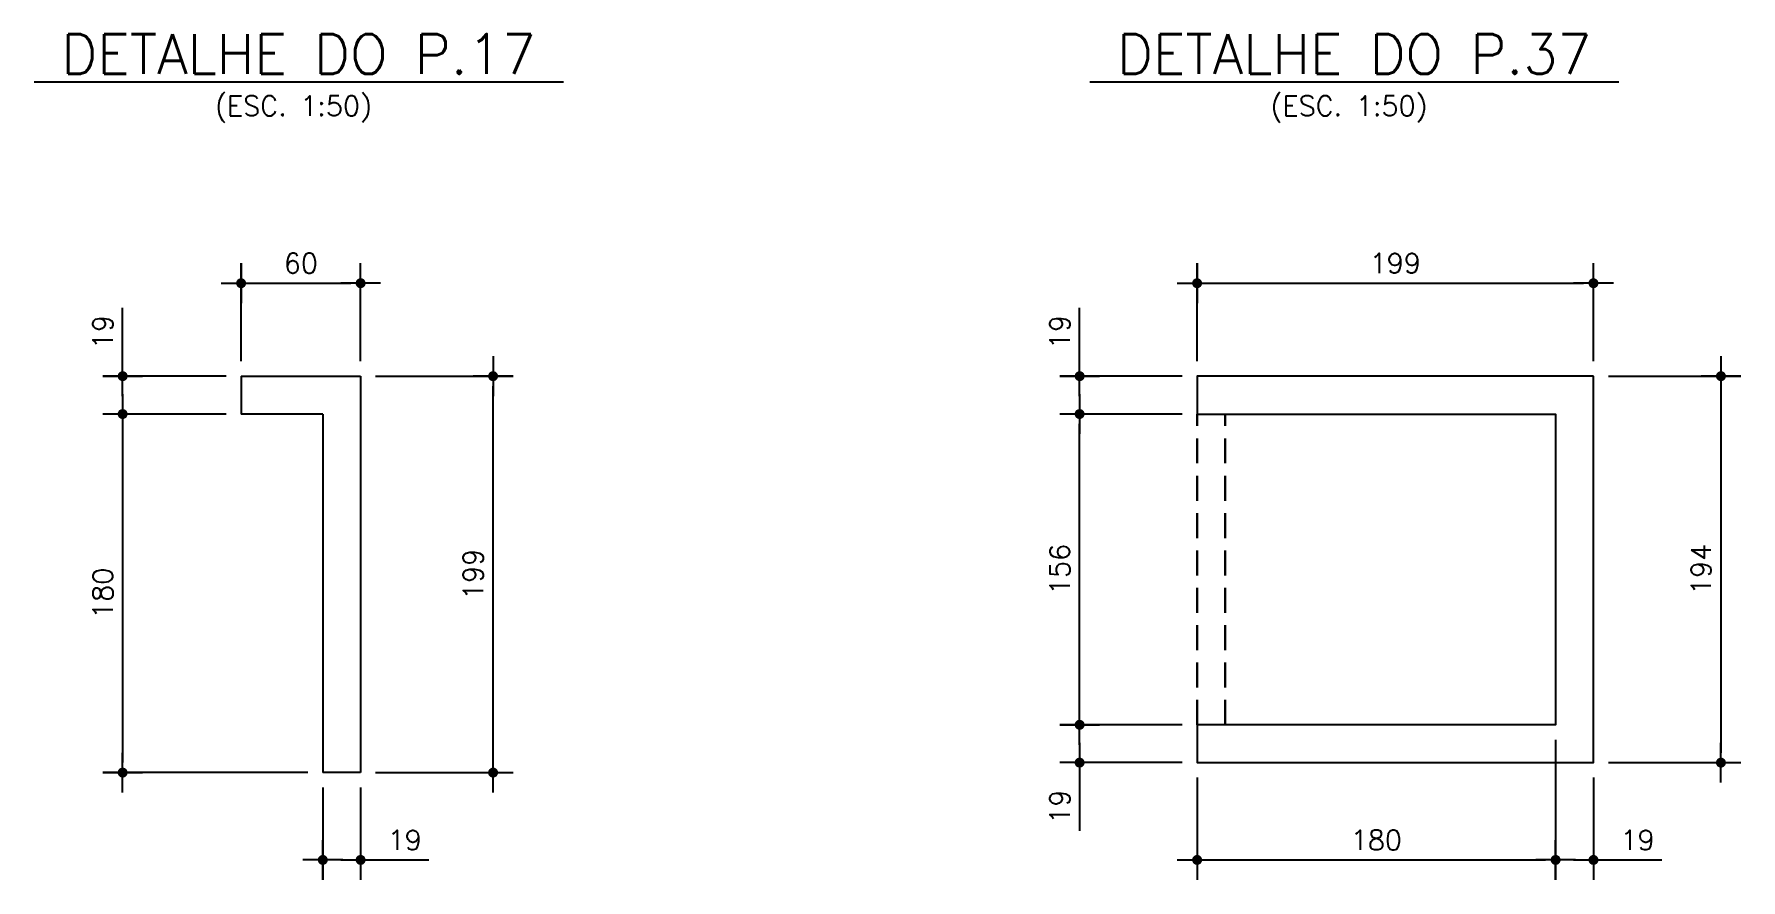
# Model space of a CAD drawing. Header units: inches. Extents: x 164 to 6104, y 4585 to 8790.
# Drawn here: x 4141 to 4998, y 5615 to 6040 of the extents above; entities that cross this region are included whole.
import ezdxf

# ---------------------------------------------------------------- set-up
doc = ezdxf.new("R2010")
doc.units = ezdxf.units.IN
doc.header["$LTSCALE"] = 50
doc.header["$MEASUREMENT"] = 0
doc.linetypes.add('HIDDEN', pattern=[0.375, 0.25, -0.125])
for name, color, linetype in [('COTA', 6, 'Continuous'), ('P-N', 5, 'Continuous'), ('TEXTO', 3, 'Continuous')]:
    doc.layers.add(name, color=color, linetype=linetype)
doc.layers.add('FO-Vigas', color=2, linetype='Continuous', lineweight=30)
doc.styles.add('ROMANS', font='romans.shx')
doc.dimstyles.new('COTA_50', dxfattribs={"dimscale": 5, "dimtxt": 2, "dimasz": 1, "dimexe": 2, "dimexo": 1.5, "dimgap": 1, "dimtad": 1, "dimzin": 12, "dimdsep": 46, "dimtxsty": 'ROMANS', "dimblk1": 'COTA', "dimblk2": 'COTA', "dimsah": 1, "dimcen": -4, "dimdle": 1.5, "dimclrd": 6, "dimclre": 6, "dimclrt": 3, "dimadec": 0, "dimazin": 0, "dimtfac": 1, "dimtofl": 0, "dimtmove": 0, "dimatfit": 3, "dimldrblk": 'COTA', "dimfxl": 1, "dimtolj": 1, "dimtzin": 12, "dimarcsym": 0})

# ---------------------------------------------------------------- blocks, each defined once
blk = doc.blocks.new('COTA')
at = {"layer": 'COTA'}
for p, q in [((0, -2), (0, 2)), ((2, 0), (-2, 0))]:
    blk.add_line(p, q, dxfattribs=at)
at = {"layer": 'COTA', "const_width": 0.5}
blk.add_lwpolyline([(-0.25, 0, 1), (0.25, 0, 1)], format="xyb", close=True, dxfattribs=at)
blk = doc.blocks.new('*D189')
at = {"layer": 'COTA', "color": 6, "lineweight": -2, "transparency": 16777216}
for p, q in [((4244.99, 5875.34), (4244.99, 5924.5)), ((4304.99, 5875.34), (4304.99, 5924.5)), ((4249.99, 5914.5), (4299.99, 5914.5))]:
    blk.add_line(p, q, dxfattribs=at)
at = {"layer": 'Defpoints', "color": 0, "transparency": 16777216}
for p in [(4304.99, 5914.5), (4244.99, 5867.84), (4304.99, 5867.84)]:
    blk.add_point(p, dxfattribs=at)
at = {"layer": 'COTA', "color": 6, "lineweight": -2, "transparency": 16777216, "xscale": 5, "yscale": 5, "zscale": 5, "rotation": 180}
blk.add_blockref('COTA', (4244.99, 5914.5), dxfattribs=at)
at = {"layer": 'COTA', "color": 6, "lineweight": -2, "transparency": 16777216, "xscale": 5, "yscale": 5, "zscale": 5}
blk.add_blockref('COTA', (4304.99, 5914.5), dxfattribs=at)
at = {"layer": 'COTA', "color": 3, "transparency": 16777216, "insert": (4274.99, 5924.5), "char_height": 10, "attachment_point": 5, "style": 'ROMANS'}
blk.add_mtext('\\A1;60', dxfattribs=at)
blk = doc.blocks.new('*D190')
at = {"layer": 'COTA', "color": 6, "lineweight": -2, "transparency": 16777216}
for p, q in [((4285.99, 5661.34), (4285.99, 5615)), ((4304.99, 5661.34), (4304.99, 5615)), ((4280.99, 5625), (4275.99, 5625)), ((4309.99, 5625), (4339.28, 5625))]:
    blk.add_line(p, q, dxfattribs=at)
at = {"layer": 'Defpoints', "color": 0, "transparency": 16777216}
for p in [(4285.99, 5668.84), (4304.99, 5668.84), (4304.99, 5625)]:
    blk.add_point(p, dxfattribs=at)
at = {"layer": 'COTA', "color": 6, "lineweight": -2, "transparency": 16777216, "xscale": 5, "yscale": 5, "zscale": 5}
blk.add_blockref('COTA', (4285.99, 5625), dxfattribs=at)
at = {"layer": 'COTA', "color": 6, "lineweight": -2, "transparency": 16777216, "xscale": 5, "yscale": 5, "zscale": 5, "rotation": 180}
blk.add_blockref('COTA', (4304.99, 5625), dxfattribs=at)
at = {"layer": 'COTA', "color": 3, "transparency": 16777216, "insert": (4327.14, 5635), "char_height": 10, "attachment_point": 5, "style": 'ROMANS'}
blk.add_mtext('\\A1;19', dxfattribs=at)
blk = doc.blocks.new('*D191')
at = {"layer": 'COTA', "color": 6, "lineweight": -2, "transparency": 16777216}
for p, q in [((4312.49, 5867.84), (4381.5, 5867.84)), ((4371.5, 5673.84), (4371.5, 5862.84)), ((4312.49, 5668.84), (4381.5, 5668.84))]:
    blk.add_line(p, q, dxfattribs=at)
at = {"layer": 'Defpoints', "color": 0, "transparency": 16777216}
for p in [(4304.99, 5867.84), (4371.5, 5867.84), (4304.99, 5668.84)]:
    blk.add_point(p, dxfattribs=at)
at = {"layer": 'COTA', "color": 6, "lineweight": -2, "transparency": 16777216, "xscale": 5, "yscale": 5, "zscale": 5}
for p, rotation in [((4371.5, 5867.84), 90), ((4371.5, 5668.84), 270)]:
    blk.add_blockref('COTA', p, dxfattribs=dict(at, rotation=rotation))
at = {"layer": 'COTA', "color": 3, "transparency": 16777216, "insert": (4361.5, 5768.34), "char_height": 10, "attachment_point": 5, "rotation": 90, "style": 'ROMANS'}
blk.add_mtext('\\A1;199', dxfattribs=at)
blk = doc.blocks.new('*D192')
at = {"layer": 'COTA', "color": 6, "lineweight": -2, "transparency": 16777216}
for p, q in [((4185.5, 5872.84), (4185.5, 5902.12)), ((4237.49, 5867.84), (4175.5, 5867.84)), ((4237.49, 5848.84), (4175.5, 5848.84)), ((4185.5, 5843.84), (4185.5, 5838.84))]:
    blk.add_line(p, q, dxfattribs=at)
at = {"layer": 'Defpoints', "color": 0, "transparency": 16777216}
for p in [(4185.5, 5867.84), (4244.99, 5867.84), (4244.99, 5848.84)]:
    blk.add_point(p, dxfattribs=at)
at = {"layer": 'COTA', "color": 6, "lineweight": -2, "transparency": 16777216, "xscale": 5, "yscale": 5, "zscale": 5}
for p, rotation in [((4185.5, 5867.84), 270), ((4185.5, 5848.84), 90)]:
    blk.add_blockref('COTA', p, dxfattribs=dict(at, rotation=rotation))
at = {"layer": 'COTA', "color": 3, "transparency": 16777216, "insert": (4175.5, 5889.98), "char_height": 10, "attachment_point": 5, "rotation": 90, "style": 'ROMANS'}
blk.add_mtext('\\A1;19', dxfattribs=at)
blk = doc.blocks.new('*D193')
at = {"layer": 'COTA', "color": 6, "lineweight": -2, "transparency": 16777216}
for p, q in [((4237.49, 5848.84), (4175.5, 5848.84)), ((4185.5, 5843.84), (4185.5, 5673.84)), ((4278.49, 5668.84), (4175.5, 5668.84))]:
    blk.add_line(p, q, dxfattribs=at)
at = {"layer": 'Defpoints', "color": 0, "transparency": 16777216}
for p in [(4244.99, 5848.84), (4185.5, 5668.84), (4285.99, 5668.84)]:
    blk.add_point(p, dxfattribs=at)
at = {"layer": 'COTA', "color": 6, "lineweight": -2, "transparency": 16777216, "xscale": 5, "yscale": 5, "zscale": 5}
for p, rotation in [((4185.5, 5848.84), 90), ((4185.5, 5668.84), 270)]:
    blk.add_blockref('COTA', p, dxfattribs=dict(at, rotation=rotation))
at = {"layer": 'COTA', "color": 3, "transparency": 16777216, "insert": (4175.5, 5758.84), "char_height": 10, "attachment_point": 5, "rotation": 90, "style": 'ROMANS'}
blk.add_mtext('\\A1;180', dxfattribs=at)
blk = doc.blocks.new('*D194')
at = {"layer": 'COTA', "color": 6, "lineweight": -2, "transparency": 16777216}
for p, q in [((4724.99, 5875.34), (4724.99, 5924.5)), ((4923.99, 5875.34), (4923.99, 5924.5)), ((4729.99, 5914.5), (4918.99, 5914.5))]:
    blk.add_line(p, q, dxfattribs=at)
at = {"layer": 'Defpoints', "color": 0, "transparency": 16777216}
for p in [(4923.99, 5914.5), (4724.99, 5867.84), (4923.99, 5867.84)]:
    blk.add_point(p, dxfattribs=at)
at = {"layer": 'COTA', "color": 6, "lineweight": -2, "transparency": 16777216, "xscale": 5, "yscale": 5, "zscale": 5, "rotation": 180}
blk.add_blockref('COTA', (4724.99, 5914.5), dxfattribs=at)
at = {"layer": 'COTA', "color": 6, "lineweight": -2, "transparency": 16777216, "xscale": 5, "yscale": 5, "zscale": 5}
blk.add_blockref('COTA', (4923.99, 5914.5), dxfattribs=at)
at = {"layer": 'COTA', "color": 3, "transparency": 16777216, "insert": (4824.49, 5924.5), "char_height": 10, "attachment_point": 5, "style": 'ROMANS'}
blk.add_mtext('\\A1;199', dxfattribs=at)
blk = doc.blocks.new('*D195')
at = {"layer": 'COTA', "color": 6, "lineweight": -2, "transparency": 16777216}
for p, q in [((4904.99, 5685.34), (4904.99, 5615)), ((4724.99, 5666.34), (4724.99, 5615)), ((4729.99, 5625), (4899.99, 5625))]:
    blk.add_line(p, q, dxfattribs=at)
at = {"layer": 'Defpoints', "color": 0, "transparency": 16777216}
for p in [(4904.99, 5692.84), (4724.99, 5673.84), (4904.99, 5625)]:
    blk.add_point(p, dxfattribs=at)
at = {"layer": 'COTA', "color": 6, "lineweight": -2, "transparency": 16777216, "xscale": 5, "yscale": 5, "zscale": 5, "rotation": 180}
blk.add_blockref('COTA', (4724.99, 5625), dxfattribs=at)
at = {"layer": 'COTA', "color": 6, "lineweight": -2, "transparency": 16777216, "xscale": 5, "yscale": 5, "zscale": 5}
blk.add_blockref('COTA', (4904.99, 5625), dxfattribs=at)
at = {"layer": 'COTA', "color": 3, "transparency": 16777216, "insert": (4814.99, 5635), "char_height": 10, "attachment_point": 5, "style": 'ROMANS'}
blk.add_mtext('\\A1;180', dxfattribs=at)
blk = doc.blocks.new('*D196')
at = {"layer": 'COTA', "color": 6, "lineweight": -2, "transparency": 16777216}
for p, q in [((4904.99, 5685.34), (4904.99, 5615)), ((4923.99, 5666.34), (4923.99, 5615)), ((4899.99, 5625), (4894.99, 5625)), ((4928.99, 5625), (4958.28, 5625))]:
    blk.add_line(p, q, dxfattribs=at)
at = {"layer": 'Defpoints', "color": 0, "transparency": 16777216}
for p in [(4904.99, 5692.84), (4923.99, 5673.84), (4923.99, 5625)]:
    blk.add_point(p, dxfattribs=at)
at = {"layer": 'COTA', "color": 6, "lineweight": -2, "transparency": 16777216, "xscale": 5, "yscale": 5, "zscale": 5}
blk.add_blockref('COTA', (4904.99, 5625), dxfattribs=at)
at = {"layer": 'COTA', "color": 6, "lineweight": -2, "transparency": 16777216, "xscale": 5, "yscale": 5, "zscale": 5, "rotation": 180}
blk.add_blockref('COTA', (4923.99, 5625), dxfattribs=at)
at = {"layer": 'COTA', "color": 3, "transparency": 16777216, "insert": (4946.14, 5635), "char_height": 10, "attachment_point": 5, "style": 'ROMANS'}
blk.add_mtext('\\A1;19', dxfattribs=at)
blk = doc.blocks.new('*D197')
at = {"layer": 'COTA', "color": 6, "lineweight": -2, "transparency": 16777216}
for p, q in [((4666, 5697.84), (4666, 5702.84)), ((4717.49, 5692.84), (4656, 5692.84)), ((4717.49, 5673.84), (4656, 5673.84)), ((4666, 5668.84), (4666, 5639.55))]:
    blk.add_line(p, q, dxfattribs=at)
at = {"layer": 'Defpoints', "color": 0, "transparency": 16777216}
for p in [(4724.99, 5692.84), (4666, 5673.84), (4724.99, 5673.84)]:
    blk.add_point(p, dxfattribs=at)
at = {"layer": 'COTA', "color": 6, "lineweight": -2, "transparency": 16777216, "xscale": 5, "yscale": 5, "zscale": 5}
for p, rotation in [((4666, 5692.84), 270), ((4666, 5673.84), 90)]:
    blk.add_blockref('COTA', p, dxfattribs=dict(at, rotation=rotation))
at = {"layer": 'COTA', "color": 3, "transparency": 16777216, "insert": (4656, 5651.7), "char_height": 10, "attachment_point": 5, "rotation": 90, "style": 'ROMANS'}
blk.add_mtext('\\A1;19', dxfattribs=at)
blk = doc.blocks.new('*D198')
at = {"layer": 'COTA', "color": 6, "lineweight": -2, "transparency": 16777216}
for p, q in [((4717.49, 5848.84), (4656, 5848.84)), ((4666, 5697.84), (4666, 5843.84)), ((4717.49, 5692.84), (4656, 5692.84))]:
    blk.add_line(p, q, dxfattribs=at)
at = {"layer": 'Defpoints', "color": 0, "transparency": 16777216}
for p in [(4666, 5848.84), (4724.99, 5848.84), (4724.99, 5692.84)]:
    blk.add_point(p, dxfattribs=at)
at = {"layer": 'COTA', "color": 6, "lineweight": -2, "transparency": 16777216, "xscale": 5, "yscale": 5, "zscale": 5}
for p, rotation in [((4666, 5848.84), 90), ((4666, 5692.84), 270)]:
    blk.add_blockref('COTA', p, dxfattribs=dict(at, rotation=rotation))
at = {"layer": 'COTA', "color": 3, "transparency": 16777216, "insert": (4656, 5770.84), "char_height": 10, "attachment_point": 5, "rotation": 90, "style": 'ROMANS'}
blk.add_mtext('\\A1;156', dxfattribs=at)
blk = doc.blocks.new('*D199')
at = {"layer": 'COTA', "color": 6, "lineweight": -2, "transparency": 16777216}
for p, q in [((4666, 5872.84), (4666, 5902.12)), ((4717.49, 5867.84), (4656, 5867.84)), ((4717.49, 5848.84), (4656, 5848.84)), ((4666, 5843.84), (4666, 5838.84))]:
    blk.add_line(p, q, dxfattribs=at)
at = {"layer": 'Defpoints', "color": 0, "transparency": 16777216}
for p in [(4666, 5867.84), (4724.99, 5867.84), (4724.99, 5848.84)]:
    blk.add_point(p, dxfattribs=at)
at = {"layer": 'COTA', "color": 6, "lineweight": -2, "transparency": 16777216, "xscale": 5, "yscale": 5, "zscale": 5}
for p, rotation in [((4666, 5867.84), 270), ((4666, 5848.84), 90)]:
    blk.add_blockref('COTA', p, dxfattribs=dict(at, rotation=rotation))
at = {"layer": 'COTA', "color": 3, "transparency": 16777216, "insert": (4656, 5889.98), "char_height": 10, "attachment_point": 5, "rotation": 90, "style": 'ROMANS'}
blk.add_mtext('\\A1;19', dxfattribs=at)
blk = doc.blocks.new('*D200')
at = {"layer": 'COTA', "color": 6, "lineweight": -2, "transparency": 16777216}
for p, q in [((4931.49, 5867.84), (4998, 5867.84)), ((4988, 5862.84), (4988, 5678.84)), ((4931.49, 5673.84), (4998, 5673.84))]:
    blk.add_line(p, q, dxfattribs=at)
at = {"layer": 'Defpoints', "color": 0, "transparency": 16777216}
for p in [(4923.99, 5867.84), (4923.99, 5673.84), (4988, 5673.84)]:
    blk.add_point(p, dxfattribs=at)
at = {"layer": 'COTA', "color": 6, "lineweight": -2, "transparency": 16777216, "xscale": 5, "yscale": 5, "zscale": 5}
for p, rotation in [((4988, 5867.84), 90), ((4988, 5673.84), 270)]:
    blk.add_blockref('COTA', p, dxfattribs=dict(at, rotation=rotation))
at = {"layer": 'COTA', "color": 3, "transparency": 16777216, "insert": (4978, 5770.84), "char_height": 10, "attachment_point": 5, "rotation": 90, "style": 'ROMANS'}
blk.add_mtext('\\A1;194', dxfattribs=at)

msp = doc.modelspace()

# ---------------------------------------------------------------- linework, layer by layer
at = {"layer": 'FO-Vigas', "color": 8, "linetype": 'HIDDEN'}
for p, q in [((4724.99312, 5692.83875), (4724.99312, 5848.83875)), ((4738.99312, 5692.83875), (4738.99312, 5848.83875))]:
    msp.add_line(p, q, dxfattribs=at)
at = {"layer": 'P-N'}
for p, q in [((4244.99312, 5867.83875), (4304.99311, 5867.83875)), ((4244.99312, 5867.83875), (4244.99312, 5848.83875)), ((4304.99311, 5867.83875), (4304.99311, 5668.83875)), ((4285.99311, 5848.83875), (4244.99312, 5848.83875)), ((4285.99311, 5848.83875), (4285.99312, 5668.83875)), ((4304.99311, 5668.83875), (4285.99312, 5668.83875))]:
    msp.add_line(p, q, dxfattribs=at)
msp.add_lwpolyline([(4923.99312, 5867.83875), (4824.49312, 5867.83875), (4724.99312, 5867.83875), (4724.99312, 5858.33875), (4724.99312, 5848.83875), (4814.99312, 5848.83875), (4904.99312, 5848.83875), (4904.99312, 5770.83875), (4904.99312, 5692.83875), (4814.99312, 5692.83875), (4724.99312, 5692.83875), (4724.99312, 5683.33875), (4724.99312, 5673.83875), (4824.49312, 5673.83875), (4923.99312, 5673.83875), (4923.99312, 5770.83875), (4923.99312, 5867.83875)], close=True, dxfattribs=at)

# ---------------------------------------------------------------- texts
at = {"layer": 'TEXTO', "color": 1, "style": 'ROMANS'}
for s, p in [('%%U DETALHE DO P.17 ', (4141.05994, 6019.52737)), ('%%U DETALHE DO P.37 ', (4671.05994, 6019.52737))]:
    msp.add_text(s, height=20, dxfattribs=at).set_placement(p)
at = {"layer": 'TEXTO', "color": 3, "style": 'ROMANS'}
for p in [(4231.84467, 5998.50178), (4761.84467, 5998.50178)]:
    msp.add_text('(ESC. 1:50)', height=10, dxfattribs=at).set_placement(p)

# ---------------------------------------------------------------- dimensions: what is measured, and where the dimension line sits
at = {"layer": 'COTA'}
for base, p1, p2, picture, middle in [((4304.99311, 5914.5), (4244.99312, 5867.83875), (4304.99311, 5867.83875), '*D189', (4274.99311, 5924.5)), ((4923.99312, 5914.5), (4724.99312, 5867.83875), (4923.99312, 5867.83875), '*D194', (4824.49312, 5924.5)), ((4904.99312, 5625), (4724.99312, 5673.83875), (4904.99312, 5692.83875), '*D195', (4814.99312, 5635)), ((4923.99312, 5625), (4904.99312, 5692.83875), (4923.99312, 5673.83875), '*D196', (4946.13597, 5635)), ((4304.99311, 5625), (4285.99312, 5668.83875), (4304.99311, 5668.83875), '*D190', (4327.13597, 5635))]:
    dim = msp.add_linear_dim(base=base, p1=p1, p2=p2, dimstyle='COTA_50', dxfattribs=at)
    dim.commit()
    dim.dimension.update_dxf_attribs({"geometry": picture, "text_midpoint": middle})
for base, p1, p2, picture, middle in [((4185.5, 5867.83875), (4244.99312, 5848.83875), (4244.99312, 5867.83875), '*D192', (4175.5, 5889.98161)), ((4666, 5867.83875), (4724.99312, 5848.83875), (4724.99312, 5867.83875), '*D199', (4656, 5889.98161)), ((4371.5, 5867.83875), (4304.99311, 5668.83875), (4304.99311, 5867.83875), '*D191', (4361.5, 5768.33875)), ((4988, 5673.83875), (4923.99312, 5867.83875), (4923.99312, 5673.83875), '*D200', (4978, 5770.83875)), ((4185.5, 5668.83875), (4244.99312, 5848.83875), (4285.99312, 5668.83875), '*D193', (4175.5, 5758.83875)), ((4666, 5848.83875), (4724.99312, 5692.83875), (4724.99312, 5848.83875), '*D198', (4656, 5770.83875)), ((4666, 5673.83875), (4724.99312, 5692.83875), (4724.99312, 5673.83875), '*D197', (4656, 5651.69589))]:
    dim = msp.add_linear_dim(base=base, p1=p1, p2=p2, angle=90, dimstyle='COTA_50', dxfattribs=at)
    dim.commit()
    dim.dimension.update_dxf_attribs({"geometry": picture, "text_midpoint": middle})

doc.saveas('drawing.dxf')
